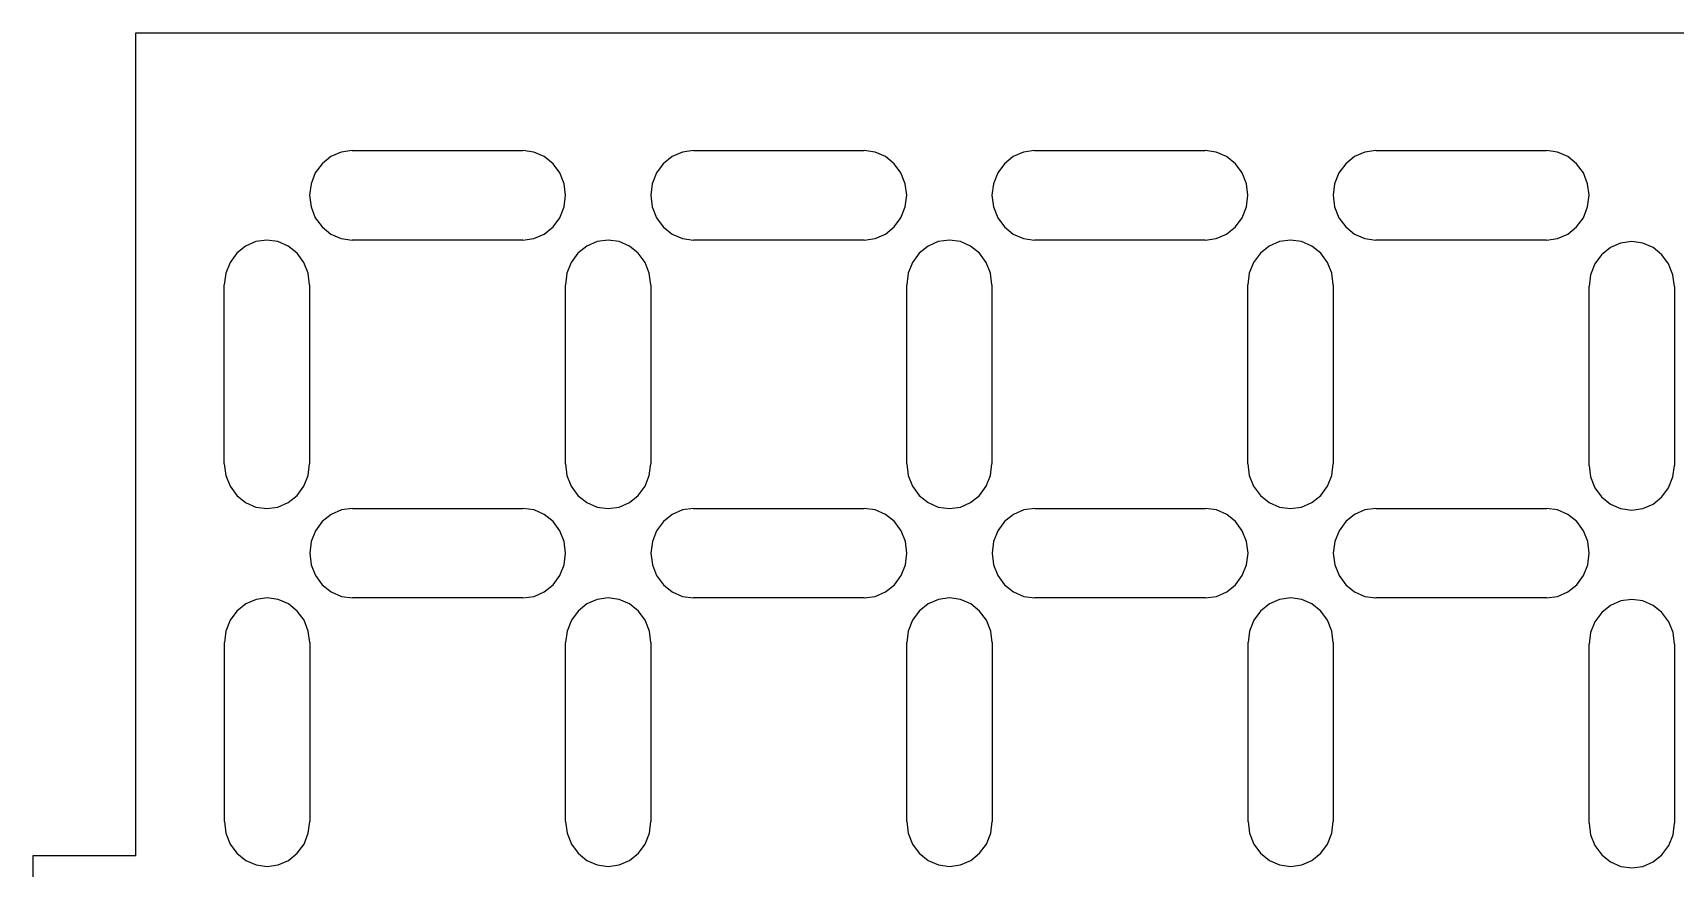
# Model space of a CAD drawing. Extents: x -295 to 295, y -225 to 225.
# Drawn here: x -125.3 to -69.6, y -49.9 to -21.6 of the extents above; entities that cross this region are included whole.
import ezdxf

# ---------------------------------------------------------------- set-up
doc = ezdxf.new("R2010")
doc.units = 0
doc.layers.get('0').update_dxf_attribs({"linetype": 'CONTINUOUS'})

msp = doc.modelspace()

# ---------------------------------------------------------------- linework, layer by layer
for p, q in [((-121.844, -49.523), (-121.844, -21.56)), ((-121.844, -21.56), (-20.244, -21.56)), ((-114.871, -25.612), (-115.22, -25.764)), ((-114.496, -25.56), (-114.871, -25.612)), ((-114.496, -25.56), (-108.702, -25.56)), ((-108.328, -25.612), (-108.702, -25.56)), ((-107.978, -25.764), (-108.328, -25.612)), ((-103.284, -25.612), (-103.633, -25.764)), ((-102.909, -25.56), (-103.284, -25.612)), ((-102.909, -25.56), (-97.115, -25.56)), ((-96.74, -25.612), (-97.115, -25.56)), ((-96.391, -25.764), (-96.74, -25.612)), ((-91.696, -25.612), (-92.046, -25.764)), ((-91.321, -25.56), (-91.696, -25.612)), ((-91.321, -25.56), (-85.528, -25.56)), ((-85.153, -25.612), (-85.528, -25.56)), ((-84.804, -25.764), (-85.153, -25.612)), ((-80.109, -25.612), (-80.458, -25.764)), ((-79.734, -25.56), (-80.109, -25.612)), ((-79.734, -25.56), (-73.941, -25.56)), ((-73.566, -25.612), (-73.941, -25.56)), ((-73.216, -25.764), (-73.566, -25.612)), ((-115.52, -26.005), (-115.75, -26.32)), ((-115.22, -25.764), (-115.52, -26.005)), ((-107.678, -26.005), (-107.978, -25.764)), ((-107.448, -26.32), (-107.678, -26.005)), ((-103.933, -26.005), (-104.163, -26.32)), ((-103.633, -25.764), (-103.933, -26.005)), ((-96.091, -26.005), (-96.391, -25.764)), ((-95.861, -26.32), (-96.091, -26.005)), ((-92.346, -26.005), (-92.576, -26.32)), ((-92.046, -25.764), (-92.346, -26.005)), ((-84.504, -26.005), (-84.804, -25.764)), ((-84.273, -26.32), (-84.504, -26.005)), ((-80.758, -26.005), (-80.989, -26.32)), ((-80.458, -25.764), (-80.758, -26.005)), ((-72.916, -26.005), (-73.216, -25.764)), ((-72.686, -26.32), (-72.916, -26.005)), ((-115.895, -26.687), (-115.944, -27.08)), ((-115.75, -26.32), (-115.895, -26.687)), ((-107.303, -26.687), (-107.448, -26.32)), ((-107.254, -27.08), (-107.303, -26.687)), ((-104.308, -26.687), (-104.357, -27.08)), ((-104.163, -26.32), (-104.308, -26.687)), ((-95.716, -26.687), (-95.861, -26.32)), ((-95.667, -27.08), (-95.716, -26.687)), ((-92.721, -26.687), (-92.77, -27.08)), ((-92.576, -26.32), (-92.721, -26.687)), ((-84.129, -26.687), (-84.273, -26.32)), ((-84.079, -27.08), (-84.129, -26.687)), ((-81.133, -26.687), (-81.183, -27.08)), ((-80.989, -26.32), (-81.133, -26.687)), ((-72.541, -26.687), (-72.686, -26.32)), ((-72.492, -27.08), (-72.541, -26.687)), ((-115.944, -27.08), (-115.895, -27.474)), ((-107.303, -27.474), (-107.254, -27.08)), ((-104.357, -27.08), (-104.308, -27.474)), ((-95.716, -27.474), (-95.667, -27.08)), ((-92.77, -27.08), (-92.721, -27.474)), ((-84.129, -27.474), (-84.079, -27.08)), ((-81.183, -27.08), (-81.133, -27.474)), ((-72.541, -27.474), (-72.492, -27.08)), ((-115.895, -27.474), (-115.75, -27.84)), ((-115.75, -27.84), (-115.52, -28.155)), ((-107.678, -28.155), (-107.448, -27.84)), ((-107.448, -27.84), (-107.303, -27.474)), ((-104.308, -27.474), (-104.163, -27.84)), ((-104.163, -27.84), (-103.933, -28.155)), ((-96.091, -28.155), (-95.861, -27.84)), ((-95.861, -27.84), (-95.716, -27.474)), ((-92.721, -27.474), (-92.576, -27.84)), ((-92.576, -27.84), (-92.346, -28.155)), ((-84.504, -28.155), (-84.273, -27.84)), ((-84.273, -27.84), (-84.129, -27.474)), ((-81.133, -27.474), (-80.989, -27.84)), ((-80.989, -27.84), (-80.758, -28.155)), ((-72.916, -28.155), (-72.686, -27.84)), ((-72.686, -27.84), (-72.541, -27.474)), ((-115.52, -28.155), (-115.22, -28.397)), ((-115.22, -28.397), (-114.871, -28.549)), ((-108.328, -28.549), (-107.978, -28.397)), ((-107.978, -28.397), (-107.678, -28.155)), ((-103.933, -28.155), (-103.633, -28.397)), ((-103.633, -28.397), (-103.284, -28.549)), ((-96.74, -28.549), (-96.391, -28.397)), ((-96.391, -28.397), (-96.091, -28.155)), ((-92.346, -28.155), (-92.046, -28.397)), ((-92.046, -28.397), (-91.696, -28.549)), ((-85.153, -28.549), (-84.804, -28.397)), ((-84.804, -28.397), (-84.504, -28.155)), ((-80.758, -28.155), (-80.458, -28.397)), ((-80.458, -28.397), (-80.109, -28.549)), ((-73.566, -28.549), (-73.216, -28.397)), ((-73.216, -28.397), (-72.916, -28.155)), ((-118.117, -28.804), (-118.417, -29.045)), ((-117.768, -28.652), (-118.117, -28.804)), ((-117.393, -28.6), (-117.768, -28.652)), ((-117.018, -28.652), (-117.393, -28.6)), ((-116.669, -28.804), (-117.018, -28.652)), ((-116.369, -29.045), (-116.669, -28.804)), ((-114.871, -28.549), (-114.496, -28.601)), ((-108.702, -28.601), (-114.496, -28.601)), ((-108.702, -28.601), (-108.328, -28.549)), ((-106.53, -28.804), (-106.83, -29.045)), ((-106.18, -28.652), (-106.53, -28.804)), ((-105.806, -28.6), (-106.18, -28.652)), ((-105.431, -28.652), (-105.806, -28.6)), ((-105.081, -28.804), (-105.431, -28.652)), ((-104.781, -29.045), (-105.081, -28.804)), ((-103.284, -28.549), (-102.909, -28.601)), ((-97.115, -28.601), (-102.909, -28.601)), ((-97.115, -28.601), (-96.74, -28.549)), ((-94.942, -28.804), (-95.242, -29.045)), ((-94.593, -28.652), (-94.942, -28.804)), ((-94.218, -28.6), (-94.593, -28.652)), ((-93.843, -28.652), (-94.218, -28.6)), ((-93.494, -28.804), (-93.843, -28.652)), ((-93.194, -29.045), (-93.494, -28.804)), ((-91.696, -28.549), (-91.321, -28.601)), ((-85.528, -28.601), (-91.321, -28.601)), ((-85.528, -28.601), (-85.153, -28.549)), ((-83.355, -28.804), (-83.655, -29.045)), ((-83.006, -28.652), (-83.355, -28.804)), ((-82.631, -28.6), (-83.006, -28.652)), ((-82.256, -28.652), (-82.631, -28.6)), ((-81.907, -28.804), (-82.256, -28.652)), ((-81.607, -29.045), (-81.907, -28.804)), ((-80.109, -28.549), (-79.734, -28.601)), ((-73.941, -28.601), (-79.734, -28.601)), ((-73.941, -28.601), (-73.566, -28.549)), ((-71.768, -28.855), (-72.068, -29.097)), ((-71.419, -28.703), (-71.768, -28.855)), ((-71.044, -28.652), (-71.419, -28.703)), ((-70.669, -28.703), (-71.044, -28.652)), ((-70.319, -28.855), (-70.669, -28.703)), ((-70.02, -29.097), (-70.319, -28.855)), ((-118.647, -29.36), (-118.792, -29.727)), ((-118.417, -29.045), (-118.647, -29.36)), ((-116.138, -29.36), (-116.369, -29.045)), ((-115.994, -29.727), (-116.138, -29.36)), ((-107.06, -29.36), (-107.205, -29.727)), ((-106.83, -29.045), (-107.06, -29.36)), ((-104.551, -29.36), (-104.781, -29.045)), ((-104.407, -29.727), (-104.551, -29.36)), ((-95.473, -29.36), (-95.617, -29.727)), ((-95.242, -29.045), (-95.473, -29.36)), ((-92.964, -29.36), (-93.194, -29.045)), ((-92.819, -29.727), (-92.964, -29.36)), ((-83.885, -29.36), (-84.03, -29.727)), ((-83.655, -29.045), (-83.885, -29.36)), ((-81.377, -29.36), (-81.607, -29.045)), ((-81.232, -29.727), (-81.377, -29.36)), ((-72.298, -29.412), (-72.443, -29.778)), ((-72.068, -29.097), (-72.298, -29.412)), ((-69.789, -29.412), (-70.02, -29.097)), ((-69.645, -29.778), (-69.789, -29.412)), ((-118.792, -29.727), (-118.841, -30.12)), ((-115.944, -30.12), (-115.994, -29.727)), ((-107.205, -29.727), (-107.254, -30.12)), ((-104.357, -30.12), (-104.407, -29.727)), ((-95.617, -29.727), (-95.667, -30.12)), ((-92.77, -30.12), (-92.819, -29.727)), ((-84.03, -29.727), (-84.079, -30.12)), ((-81.183, -30.12), (-81.232, -29.727)), ((-72.443, -29.778), (-72.492, -30.172)), ((-69.595, -30.172), (-69.645, -29.778)), ((-118.841, -36.201), (-118.841, -30.12)), ((-115.944, -30.12), (-115.944, -36.201)), ((-107.254, -36.201), (-107.254, -30.12)), ((-104.357, -30.12), (-104.357, -36.201)), ((-95.667, -36.201), (-95.667, -30.12)), ((-92.77, -30.12), (-92.77, -36.201)), ((-84.079, -36.201), (-84.079, -30.12)), ((-81.183, -30.12), (-81.183, -36.201)), ((-72.492, -36.253), (-72.492, -30.172)), ((-69.595, -30.172), (-69.595, -36.253)), ((-118.841, -36.201), (-118.792, -36.594)), ((-115.994, -36.594), (-115.944, -36.201)), ((-107.254, -36.201), (-107.205, -36.594)), ((-104.407, -36.594), (-104.357, -36.201)), ((-95.667, -36.201), (-95.617, -36.594)), ((-92.819, -36.594), (-92.77, -36.201)), ((-84.079, -36.201), (-84.03, -36.594)), ((-81.232, -36.594), (-81.183, -36.201)), ((-72.492, -36.253), (-72.443, -36.646)), ((-69.645, -36.646), (-69.595, -36.253)), ((-118.792, -36.594), (-118.647, -36.961)), ((-116.138, -36.961), (-115.994, -36.594)), ((-107.205, -36.594), (-107.06, -36.961)), ((-104.551, -36.961), (-104.407, -36.594)), ((-95.617, -36.594), (-95.473, -36.961)), ((-92.964, -36.961), (-92.819, -36.594)), ((-84.03, -36.594), (-83.885, -36.961)), ((-81.377, -36.961), (-81.232, -36.594)), ((-72.443, -36.646), (-72.298, -37.013)), ((-69.789, -37.013), (-69.645, -36.646)), ((-118.647, -36.961), (-118.417, -37.276)), ((-118.417, -37.276), (-118.117, -37.518)), ((-116.669, -37.518), (-116.369, -37.276)), ((-116.369, -37.276), (-116.138, -36.961)), ((-107.06, -36.961), (-106.83, -37.276)), ((-106.83, -37.276), (-106.53, -37.518)), ((-105.081, -37.518), (-104.781, -37.276)), ((-104.781, -37.276), (-104.551, -36.961)), ((-95.473, -36.961), (-95.242, -37.276)), ((-95.242, -37.276), (-94.942, -37.518)), ((-93.494, -37.518), (-93.194, -37.276)), ((-93.194, -37.276), (-92.964, -36.961)), ((-83.885, -36.961), (-83.655, -37.276)), ((-83.655, -37.276), (-83.355, -37.518)), ((-81.907, -37.518), (-81.607, -37.276)), ((-81.607, -37.276), (-81.377, -36.961)), ((-72.298, -37.013), (-72.068, -37.328)), ((-72.068, -37.328), (-71.768, -37.569)), ((-70.319, -37.569), (-70.02, -37.328)), ((-70.02, -37.328), (-69.789, -37.013)), ((-118.117, -37.518), (-117.768, -37.669)), ((-117.768, -37.669), (-117.393, -37.721)), ((-117.393, -37.721), (-117.018, -37.669)), ((-117.018, -37.669), (-116.669, -37.518)), ((-115.215, -37.92), (-115.515, -38.162)), ((-114.866, -37.768), (-115.215, -37.92)), ((-114.491, -37.716), (-114.866, -37.768)), ((-114.491, -37.716), (-108.698, -37.716)), ((-108.323, -37.768), (-108.698, -37.716)), ((-107.973, -37.92), (-108.323, -37.768)), ((-107.673, -38.162), (-107.973, -37.92)), ((-106.53, -37.518), (-106.18, -37.669)), ((-106.18, -37.669), (-105.806, -37.721)), ((-105.806, -37.721), (-105.431, -37.669)), ((-105.431, -37.669), (-105.081, -37.518)), ((-103.628, -37.92), (-103.928, -38.162)), ((-103.279, -37.768), (-103.628, -37.92)), ((-102.904, -37.716), (-103.279, -37.768)), ((-102.904, -37.716), (-97.11, -37.716)), ((-96.735, -37.768), (-97.11, -37.716)), ((-96.386, -37.92), (-96.735, -37.768)), ((-96.086, -38.162), (-96.386, -37.92)), ((-94.942, -37.518), (-94.593, -37.669)), ((-94.593, -37.669), (-94.218, -37.721)), ((-94.218, -37.721), (-93.843, -37.669)), ((-93.843, -37.669), (-93.494, -37.518)), ((-92.041, -37.92), (-92.341, -38.162)), ((-91.691, -37.768), (-92.041, -37.92)), ((-91.317, -37.716), (-91.691, -37.768)), ((-91.317, -37.716), (-85.523, -37.716)), ((-85.148, -37.768), (-85.523, -37.716)), ((-84.799, -37.92), (-85.148, -37.768)), ((-84.499, -38.162), (-84.799, -37.92)), ((-83.355, -37.518), (-83.006, -37.669)), ((-83.006, -37.669), (-82.631, -37.721)), ((-82.631, -37.721), (-82.256, -37.669)), ((-82.256, -37.669), (-81.907, -37.518)), ((-80.453, -37.92), (-80.753, -38.162)), ((-80.104, -37.768), (-80.453, -37.92)), ((-79.729, -37.716), (-80.104, -37.768)), ((-79.729, -37.716), (-73.936, -37.716)), ((-73.561, -37.768), (-73.936, -37.716)), ((-73.211, -37.92), (-73.561, -37.768)), ((-72.911, -38.162), (-73.211, -37.92)), ((-71.768, -37.569), (-71.419, -37.721)), ((-71.419, -37.721), (-71.044, -37.773)), ((-71.044, -37.773), (-70.669, -37.721)), ((-70.669, -37.721), (-70.319, -37.569)), ((-115.746, -38.476), (-115.89, -38.843)), ((-115.515, -38.162), (-115.746, -38.476)), ((-107.443, -38.476), (-107.673, -38.162)), ((-107.298, -38.843), (-107.443, -38.476)), ((-104.158, -38.476), (-104.303, -38.843)), ((-103.928, -38.162), (-104.158, -38.476)), ((-95.856, -38.476), (-96.086, -38.162)), ((-95.711, -38.843), (-95.856, -38.476)), ((-92.571, -38.476), (-92.716, -38.843)), ((-92.341, -38.162), (-92.571, -38.476)), ((-84.269, -38.476), (-84.499, -38.162)), ((-84.124, -38.843), (-84.269, -38.476)), ((-80.984, -38.476), (-81.128, -38.843)), ((-80.753, -38.162), (-80.984, -38.476)), ((-72.681, -38.476), (-72.911, -38.162)), ((-72.537, -38.843), (-72.681, -38.476)), ((-115.89, -38.843), (-115.94, -39.237)), ((-107.249, -39.237), (-107.298, -38.843)), ((-104.303, -38.843), (-104.352, -39.237)), ((-95.662, -39.237), (-95.711, -38.843)), ((-92.716, -38.843), (-92.765, -39.237)), ((-84.075, -39.237), (-84.124, -38.843)), ((-81.128, -38.843), (-81.178, -39.237)), ((-72.487, -39.237), (-72.537, -38.843)), ((-115.94, -39.237), (-115.89, -39.63)), ((-107.298, -39.63), (-107.249, -39.237)), ((-104.352, -39.237), (-104.303, -39.63)), ((-95.711, -39.63), (-95.662, -39.237)), ((-92.765, -39.237), (-92.716, -39.63)), ((-84.124, -39.63), (-84.075, -39.237)), ((-81.178, -39.237), (-81.128, -39.63)), ((-72.537, -39.63), (-72.487, -39.237)), ((-115.89, -39.63), (-115.746, -39.997)), ((-115.746, -39.997), (-115.515, -40.312)), ((-107.673, -40.312), (-107.443, -39.997)), ((-107.443, -39.997), (-107.298, -39.63)), ((-104.303, -39.63), (-104.158, -39.997)), ((-104.158, -39.997), (-103.928, -40.312)), ((-96.086, -40.312), (-95.856, -39.997)), ((-95.856, -39.997), (-95.711, -39.63)), ((-92.716, -39.63), (-92.571, -39.997)), ((-92.571, -39.997), (-92.341, -40.312)), ((-84.499, -40.312), (-84.269, -39.997)), ((-84.269, -39.997), (-84.124, -39.63)), ((-81.128, -39.63), (-80.984, -39.997)), ((-80.984, -39.997), (-80.753, -40.312)), ((-72.911, -40.312), (-72.681, -39.997)), ((-72.681, -39.997), (-72.537, -39.63)), ((-115.515, -40.312), (-115.215, -40.553)), ((-115.215, -40.553), (-114.866, -40.705)), ((-114.866, -40.705), (-114.491, -40.757)), ((-108.698, -40.757), (-108.323, -40.705)), ((-108.323, -40.705), (-107.973, -40.553)), ((-107.973, -40.553), (-107.673, -40.312)), ((-103.928, -40.312), (-103.628, -40.553)), ((-103.628, -40.553), (-103.279, -40.705)), ((-103.279, -40.705), (-102.904, -40.757)), ((-97.11, -40.757), (-96.735, -40.705)), ((-96.735, -40.705), (-96.386, -40.553)), ((-96.386, -40.553), (-96.086, -40.312)), ((-92.341, -40.312), (-92.041, -40.553)), ((-92.041, -40.553), (-91.691, -40.705)), ((-91.691, -40.705), (-91.317, -40.757)), ((-85.523, -40.757), (-85.148, -40.705)), ((-85.148, -40.705), (-84.799, -40.553)), ((-84.799, -40.553), (-84.499, -40.312)), ((-80.753, -40.312), (-80.453, -40.553)), ((-80.453, -40.553), (-80.104, -40.705)), ((-80.104, -40.705), (-79.729, -40.757)), ((-73.936, -40.757), (-73.561, -40.705)), ((-73.561, -40.705), (-73.211, -40.553)), ((-73.211, -40.553), (-72.911, -40.312)), ((-118.412, -41.201), (-118.642, -41.516)), ((-118.112, -40.96), (-118.412, -41.201)), ((-117.763, -40.808), (-118.112, -40.96)), ((-117.388, -40.756), (-117.763, -40.808)), ((-117.013, -40.808), (-117.388, -40.756)), ((-116.664, -40.96), (-117.013, -40.808)), ((-116.364, -41.201), (-116.664, -40.96)), ((-116.134, -41.516), (-116.364, -41.201)), ((-108.698, -40.757), (-114.491, -40.757)), ((-106.825, -41.201), (-107.055, -41.516)), ((-106.525, -40.96), (-106.825, -41.201)), ((-106.176, -40.808), (-106.525, -40.96)), ((-105.801, -40.756), (-106.176, -40.808)), ((-105.426, -40.808), (-105.801, -40.756)), ((-105.076, -40.96), (-105.426, -40.808)), ((-104.777, -41.201), (-105.076, -40.96)), ((-104.546, -41.516), (-104.777, -41.201)), ((-97.11, -40.757), (-102.904, -40.757)), ((-95.238, -41.201), (-95.468, -41.516)), ((-94.938, -40.96), (-95.238, -41.201)), ((-94.588, -40.808), (-94.938, -40.96)), ((-94.213, -40.756), (-94.588, -40.808)), ((-93.839, -40.808), (-94.213, -40.756)), ((-93.489, -40.96), (-93.839, -40.808)), ((-93.189, -41.201), (-93.489, -40.96)), ((-92.959, -41.516), (-93.189, -41.201)), ((-85.523, -40.757), (-91.317, -40.757)), ((-83.65, -41.201), (-83.88, -41.516)), ((-83.35, -40.96), (-83.65, -41.201)), ((-83.001, -40.808), (-83.35, -40.96)), ((-82.626, -40.756), (-83.001, -40.808)), ((-82.251, -40.808), (-82.626, -40.756)), ((-81.902, -40.96), (-82.251, -40.808)), ((-81.602, -41.201), (-81.902, -40.96)), ((-81.372, -41.516), (-81.602, -41.201)), ((-73.936, -40.757), (-79.729, -40.757)), ((-72.063, -41.253), (-72.293, -41.568)), ((-71.763, -41.012), (-72.063, -41.253)), ((-71.414, -40.86), (-71.763, -41.012)), ((-71.039, -40.808), (-71.414, -40.86)), ((-70.664, -40.86), (-71.039, -40.808)), ((-70.315, -41.012), (-70.664, -40.86)), ((-70.015, -41.253), (-70.315, -41.012)), ((-69.784, -41.568), (-70.015, -41.253)), ((-118.642, -41.516), (-118.787, -41.883)), ((-115.989, -41.883), (-116.134, -41.516)), ((-107.055, -41.516), (-107.2, -41.883)), ((-104.402, -41.883), (-104.546, -41.516)), ((-95.468, -41.516), (-95.612, -41.883)), ((-92.814, -41.883), (-92.959, -41.516)), ((-83.88, -41.516), (-84.025, -41.883)), ((-81.227, -41.883), (-81.372, -41.516)), ((-72.293, -41.568), (-72.438, -41.935)), ((-69.64, -41.935), (-69.784, -41.568)), ((-118.787, -41.883), (-118.836, -42.276)), ((-118.836, -48.357), (-118.836, -42.276)), ((-115.94, -42.276), (-115.989, -41.883)), ((-115.94, -42.276), (-115.94, -48.357)), ((-107.2, -41.883), (-107.249, -42.276)), ((-107.249, -48.357), (-107.249, -42.276)), ((-104.352, -42.276), (-104.402, -41.883)), ((-104.352, -42.276), (-104.352, -48.357)), ((-95.612, -41.883), (-95.662, -42.276)), ((-95.662, -48.357), (-95.662, -42.276)), ((-92.765, -42.276), (-92.814, -41.883)), ((-92.765, -42.276), (-92.765, -48.357)), ((-84.025, -41.883), (-84.075, -42.276)), ((-84.075, -48.357), (-84.075, -42.276)), ((-81.178, -42.276), (-81.227, -41.883)), ((-81.178, -42.276), (-81.178, -48.357)), ((-72.438, -41.935), (-72.487, -42.328)), ((-72.487, -48.409), (-72.487, -42.328)), ((-69.59, -42.328), (-69.64, -41.935)), ((-69.59, -42.328), (-69.59, -48.409)), ((-118.836, -48.357), (-118.787, -48.751)), ((-115.989, -48.751), (-115.94, -48.357)), ((-107.249, -48.357), (-107.2, -48.751)), ((-104.402, -48.751), (-104.352, -48.357)), ((-95.662, -48.357), (-95.612, -48.751)), ((-92.814, -48.751), (-92.765, -48.357)), ((-84.075, -48.357), (-84.025, -48.751)), ((-81.227, -48.751), (-81.178, -48.357)), ((-72.487, -48.409), (-72.438, -48.803)), ((-69.64, -48.803), (-69.59, -48.409)), ((-118.787, -48.751), (-118.642, -49.117)), ((-116.134, -49.117), (-115.989, -48.751)), ((-107.2, -48.751), (-107.055, -49.117)), ((-104.546, -49.117), (-104.402, -48.751)), ((-95.612, -48.751), (-95.468, -49.117)), ((-92.959, -49.117), (-92.814, -48.751)), ((-84.025, -48.751), (-83.88, -49.117)), ((-81.372, -49.117), (-81.227, -48.751)), ((-72.438, -48.803), (-72.293, -49.169)), ((-69.784, -49.169), (-69.64, -48.803)), ((-125.344, -49.523), (-125.344, -64.523)), ((-121.844, -49.523), (-125.344, -49.523)), ((-118.642, -49.117), (-118.412, -49.432)), ((-118.412, -49.432), (-118.112, -49.674)), ((-116.664, -49.674), (-116.364, -49.432)), ((-116.364, -49.432), (-116.134, -49.117)), ((-107.055, -49.117), (-106.825, -49.432)), ((-106.825, -49.432), (-106.525, -49.674)), ((-105.076, -49.674), (-104.777, -49.432)), ((-104.777, -49.432), (-104.546, -49.117)), ((-95.468, -49.117), (-95.238, -49.432)), ((-95.238, -49.432), (-94.938, -49.674)), ((-93.489, -49.674), (-93.189, -49.432)), ((-93.189, -49.432), (-92.959, -49.117)), ((-83.88, -49.117), (-83.65, -49.432)), ((-83.65, -49.432), (-83.35, -49.674)), ((-81.902, -49.674), (-81.602, -49.432)), ((-81.602, -49.432), (-81.372, -49.117)), ((-72.293, -49.169), (-72.063, -49.484)), ((-72.063, -49.484), (-71.763, -49.726)), ((-70.315, -49.726), (-70.015, -49.484)), ((-70.015, -49.484), (-69.784, -49.169)), ((-118.112, -49.674), (-117.763, -49.826)), ((-117.763, -49.826), (-117.388, -49.878)), ((-117.388, -49.878), (-117.013, -49.826)), ((-117.013, -49.826), (-116.664, -49.674)), ((-106.525, -49.674), (-106.176, -49.826)), ((-106.176, -49.826), (-105.801, -49.878)), ((-105.801, -49.878), (-105.426, -49.826)), ((-105.426, -49.826), (-105.076, -49.674)), ((-94.938, -49.674), (-94.588, -49.826)), ((-94.588, -49.826), (-94.213, -49.878)), ((-94.213, -49.878), (-93.839, -49.826)), ((-93.839, -49.826), (-93.489, -49.674)), ((-83.35, -49.674), (-83.001, -49.826)), ((-83.001, -49.826), (-82.626, -49.878)), ((-82.626, -49.878), (-82.251, -49.826)), ((-82.251, -49.826), (-81.902, -49.674)), ((-71.763, -49.726), (-71.414, -49.878)), ((-71.414, -49.878), (-71.039, -49.929)), ((-71.039, -49.929), (-70.664, -49.878)), ((-70.664, -49.878), (-70.315, -49.726))]:
    msp.add_line(p, q)

doc.saveas('drawing.dxf')
